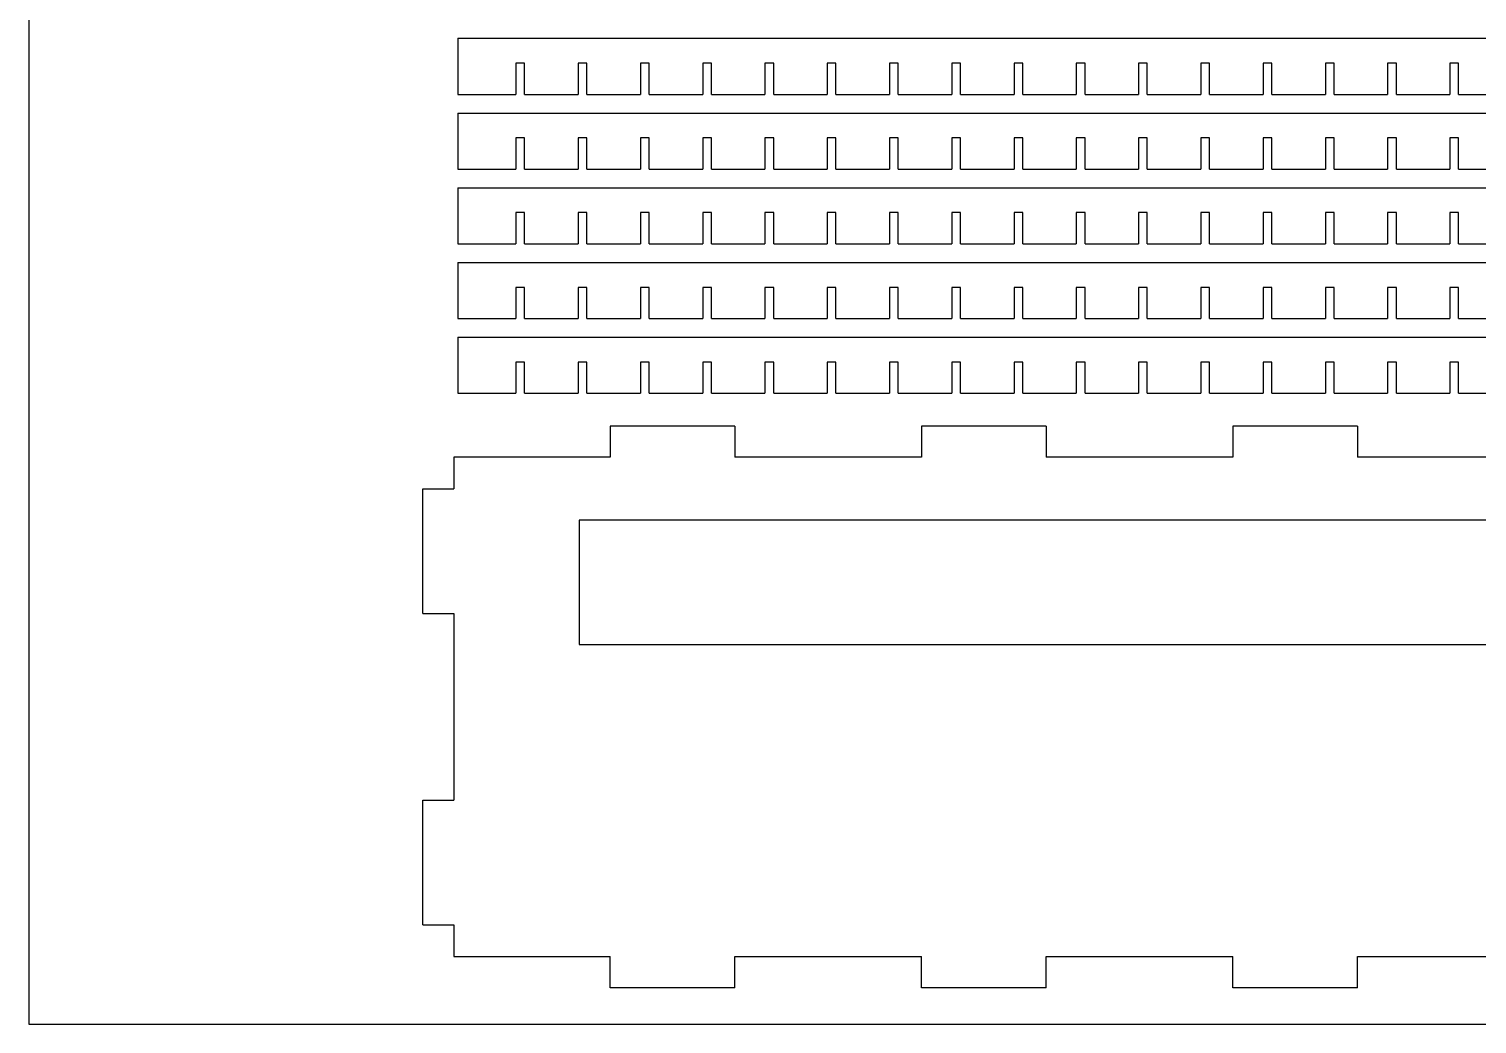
# Model space of a CAD drawing. Header units: millimetres. Extents: x 64 to 545, y 62 to 380.
# Drawn here: x 64.1 to 296.7, y 62.4 to 222.2 of the extents above; entities that cross this region are included whole.
import ezdxf

# ---------------------------------------------------------------- set-up
doc = ezdxf.new("R2010")
doc.units = ezdxf.units.MM
doc.layers.add('10', color=7, linetype='Continuous')

msp = doc.modelspace()

# ---------------------------------------------------------------- linework, layer by layer
at = {"color": 7, "linetype": 'Continuous', "lineweight": 25}
for p, q in [((133.044, 220.711), (453.044, 220.711)), ((133.044, 220.711), (133.044, 211.711)), ((142.344, 216.711), (142.344, 211.711)), ((143.744, 216.711), (142.344, 216.711)), ((143.744, 211.711), (143.744, 216.711)), ((153.744, 216.711), (152.344, 216.711)), ((152.344, 216.711), (152.344, 211.711)), ((153.744, 211.711), (153.744, 216.711)), ((163.744, 216.711), (162.344, 216.711)), ((162.344, 216.711), (162.344, 211.711)), ((163.744, 211.711), (163.744, 216.711)), ((173.744, 216.711), (172.344, 216.711)), ((172.344, 216.711), (172.344, 211.711)), ((173.744, 211.711), (173.744, 216.711)), ((183.744, 216.711), (182.344, 216.711)), ((182.344, 216.711), (182.344, 211.711)), ((183.744, 211.711), (183.744, 216.711)), ((193.744, 216.711), (192.344, 216.711)), ((192.344, 216.711), (192.344, 211.711)), ((193.744, 211.711), (193.744, 216.711)), ((203.744, 216.711), (202.344, 216.711)), ((202.344, 216.711), (202.344, 211.711)), ((203.744, 211.711), (203.744, 216.711)), ((213.744, 216.711), (212.344, 216.711)), ((212.344, 216.711), (212.344, 211.711)), ((213.744, 211.711), (213.744, 216.711)), ((223.744, 216.711), (222.344, 216.711)), ((222.344, 216.711), (222.344, 211.711)), ((223.744, 211.711), (223.744, 216.711)), ((233.744, 216.711), (232.344, 216.711)), ((232.344, 216.711), (232.344, 211.711)), ((233.744, 211.711), (233.744, 216.711)), ((243.744, 216.711), (242.344, 216.711)), ((242.344, 216.711), (242.344, 211.711)), ((243.744, 211.711), (243.744, 216.711)), ((253.744, 216.711), (252.344, 216.711)), ((252.344, 216.711), (252.344, 211.711)), ((253.744, 211.711), (253.744, 216.711)), ((263.744, 216.711), (262.344, 216.711)), ((262.344, 216.711), (262.344, 211.711)), ((263.744, 211.711), (263.744, 216.711)), ((273.744, 216.711), (272.344, 216.711)), ((272.344, 216.711), (272.344, 211.711)), ((273.744, 211.711), (273.744, 216.711)), ((283.744, 216.711), (282.344, 216.711)), ((282.344, 216.711), (282.344, 211.711)), ((283.744, 211.711), (283.744, 216.711)), ((293.744, 216.711), (292.344, 216.711)), ((292.344, 216.711), (292.344, 211.711)), ((293.744, 211.711), (293.744, 216.711)), ((133.044, 211.711), (142.344, 211.711)), ((143.744, 211.711), (152.344, 211.711)), ((153.744, 211.711), (162.344, 211.711)), ((163.744, 211.711), (172.344, 211.711)), ((173.744, 211.711), (182.344, 211.711)), ((183.744, 211.711), (192.344, 211.711)), ((193.744, 211.711), (202.344, 211.711)), ((203.744, 211.711), (212.344, 211.711)), ((213.744, 211.711), (222.344, 211.711)), ((223.744, 211.711), (232.344, 211.711)), ((233.744, 211.711), (242.344, 211.711)), ((243.744, 211.711), (252.344, 211.711)), ((253.744, 211.711), (262.344, 211.711)), ((263.744, 211.711), (272.344, 211.711)), ((273.744, 211.711), (282.344, 211.711)), ((283.744, 211.711), (292.344, 211.711)), ((293.744, 211.711), (302.344, 211.711)), ((133.044, 208.711), (453.044, 208.711)), ((133.044, 208.711), (133.044, 199.711)), ((143.744, 204.711), (142.344, 204.711)), ((142.344, 204.711), (142.344, 199.711)), ((143.744, 199.711), (143.744, 204.711)), ((153.744, 204.711), (152.344, 204.711)), ((152.344, 204.711), (152.344, 199.711)), ((153.744, 199.711), (153.744, 204.711)), ((163.744, 204.711), (162.344, 204.711)), ((162.344, 204.711), (162.344, 199.711)), ((163.744, 199.711), (163.744, 204.711)), ((173.744, 204.711), (172.344, 204.711)), ((172.344, 204.711), (172.344, 199.711)), ((173.744, 199.711), (173.744, 204.711)), ((183.744, 204.711), (182.344, 204.711)), ((182.344, 204.711), (182.344, 199.711)), ((183.744, 199.711), (183.744, 204.711)), ((193.744, 204.711), (192.344, 204.711)), ((192.344, 204.711), (192.344, 199.711)), ((193.744, 199.711), (193.744, 204.711)), ((203.744, 204.711), (202.344, 204.711)), ((202.344, 204.711), (202.344, 199.711)), ((203.744, 199.711), (203.744, 204.711)), ((213.744, 204.711), (212.344, 204.711)), ((212.344, 204.711), (212.344, 199.711)), ((213.744, 199.711), (213.744, 204.711)), ((223.744, 204.711), (222.344, 204.711)), ((222.344, 204.711), (222.344, 199.711)), ((223.744, 199.711), (223.744, 204.711)), ((233.744, 204.711), (232.344, 204.711)), ((232.344, 204.711), (232.344, 199.711)), ((233.744, 199.711), (233.744, 204.711)), ((243.744, 204.711), (242.344, 204.711)), ((242.344, 204.711), (242.344, 199.711)), ((243.744, 199.711), (243.744, 204.711)), ((253.744, 204.711), (252.344, 204.711)), ((252.344, 204.711), (252.344, 199.711)), ((253.744, 199.711), (253.744, 204.711)), ((263.744, 204.711), (262.344, 204.711)), ((262.344, 204.711), (262.344, 199.711)), ((263.744, 199.711), (263.744, 204.711)), ((273.744, 204.711), (272.344, 204.711)), ((272.344, 204.711), (272.344, 199.711)), ((273.744, 199.711), (273.744, 204.711)), ((283.744, 204.711), (282.344, 204.711)), ((282.344, 204.711), (282.344, 199.711)), ((283.744, 199.711), (283.744, 204.711)), ((293.744, 204.711), (292.344, 204.711)), ((292.344, 204.711), (292.344, 199.711)), ((293.744, 199.711), (293.744, 204.711)), ((133.044, 199.711), (142.344, 199.711)), ((143.744, 199.711), (152.344, 199.711)), ((153.744, 199.711), (162.344, 199.711)), ((163.744, 199.711), (172.344, 199.711)), ((173.744, 199.711), (182.344, 199.711)), ((183.744, 199.711), (192.344, 199.711)), ((193.744, 199.711), (202.344, 199.711)), ((203.744, 199.711), (212.344, 199.711)), ((213.744, 199.711), (222.344, 199.711)), ((223.744, 199.711), (232.344, 199.711)), ((233.744, 199.711), (242.344, 199.711)), ((243.744, 199.711), (252.344, 199.711)), ((253.744, 199.711), (262.344, 199.711)), ((263.744, 199.711), (272.344, 199.711)), ((273.744, 199.711), (282.344, 199.711)), ((283.744, 199.711), (292.344, 199.711)), ((293.744, 199.711), (302.344, 199.711)), ((133.044, 196.711), (133.044, 187.711)), ((133.044, 196.711), (453.044, 196.711)), ((143.744, 192.711), (142.344, 192.711)), ((142.344, 192.711), (142.344, 187.711)), ((143.744, 187.711), (143.744, 192.711)), ((152.344, 192.711), (152.344, 187.711)), ((153.744, 192.711), (152.344, 192.711)), ((153.744, 187.711), (153.744, 192.711)), ((163.744, 192.711), (162.344, 192.711)), ((162.344, 192.711), (162.344, 187.711)), ((163.744, 187.711), (163.744, 192.711)), ((173.744, 192.711), (172.344, 192.711)), ((172.344, 192.711), (172.344, 187.711)), ((173.744, 187.711), (173.744, 192.711)), ((183.744, 192.711), (182.344, 192.711)), ((182.344, 192.711), (182.344, 187.711)), ((183.744, 187.711), (183.744, 192.711)), ((192.344, 192.711), (192.344, 187.711)), ((193.744, 192.711), (192.344, 192.711)), ((193.744, 187.711), (193.744, 192.711)), ((203.744, 192.711), (202.344, 192.711)), ((202.344, 192.711), (202.344, 187.711)), ((203.744, 187.711), (203.744, 192.711)), ((213.744, 192.711), (212.344, 192.711)), ((212.344, 192.711), (212.344, 187.711)), ((213.744, 187.711), (213.744, 192.711)), ((223.744, 192.711), (222.344, 192.711)), ((222.344, 192.711), (222.344, 187.711)), ((223.744, 187.711), (223.744, 192.711)), ((233.744, 192.711), (232.344, 192.711)), ((232.344, 192.711), (232.344, 187.711)), ((233.744, 187.711), (233.744, 192.711)), ((243.744, 192.711), (242.344, 192.711)), ((242.344, 192.711), (242.344, 187.711)), ((243.744, 187.711), (243.744, 192.711)), ((253.744, 192.711), (252.344, 192.711)), ((252.344, 192.711), (252.344, 187.711)), ((253.744, 187.711), (253.744, 192.711)), ((263.744, 192.711), (262.344, 192.711)), ((262.344, 192.711), (262.344, 187.711)), ((263.744, 187.711), (263.744, 192.711)), ((272.344, 192.711), (272.344, 187.711)), ((273.744, 192.711), (272.344, 192.711)), ((273.744, 187.711), (273.744, 192.711)), ((283.744, 192.711), (282.344, 192.711)), ((282.344, 192.711), (282.344, 187.711)), ((283.744, 187.711), (283.744, 192.711)), ((292.344, 192.711), (292.344, 187.711)), ((293.744, 192.711), (292.344, 192.711)), ((293.744, 187.711), (293.744, 192.711)), ((133.044, 187.711), (142.344, 187.711)), ((143.744, 187.711), (152.344, 187.711)), ((153.744, 187.711), (162.344, 187.711)), ((163.744, 187.711), (172.344, 187.711)), ((173.744, 187.711), (182.344, 187.711)), ((183.744, 187.711), (192.344, 187.711)), ((193.744, 187.711), (202.344, 187.711)), ((203.744, 187.711), (212.344, 187.711)), ((213.744, 187.711), (222.344, 187.711)), ((223.744, 187.711), (232.344, 187.711)), ((233.744, 187.711), (242.344, 187.711)), ((243.744, 187.711), (252.344, 187.711)), ((253.744, 187.711), (262.344, 187.711)), ((263.744, 187.711), (272.344, 187.711)), ((273.744, 187.711), (282.344, 187.711)), ((283.744, 187.711), (292.344, 187.711)), ((293.744, 187.711), (302.344, 187.711)), ((133.044, 184.711), (133.044, 175.711)), ((133.044, 184.711), (453.044, 184.711)), ((143.744, 180.711), (142.344, 180.711)), ((142.344, 180.711), (142.344, 175.711)), ((143.744, 175.711), (143.744, 180.711)), ((152.344, 180.711), (152.344, 175.711)), ((153.744, 180.711), (152.344, 180.711)), ((153.744, 175.711), (153.744, 180.711)), ((163.744, 180.711), (162.344, 180.711)), ((162.344, 180.711), (162.344, 175.711)), ((163.744, 175.711), (163.744, 180.711)), ((173.744, 180.711), (172.344, 180.711)), ((172.344, 180.711), (172.344, 175.711)), ((173.744, 175.711), (173.744, 180.711)), ((183.744, 180.711), (182.344, 180.711)), ((182.344, 180.711), (182.344, 175.711)), ((183.744, 175.711), (183.744, 180.711)), ((193.744, 180.711), (192.344, 180.711)), ((192.344, 180.711), (192.344, 175.711)), ((193.744, 175.711), (193.744, 180.711)), ((203.744, 180.711), (202.344, 180.711)), ((202.344, 180.711), (202.344, 175.711)), ((203.744, 175.711), (203.744, 180.711)), ((213.744, 180.711), (212.344, 180.711)), ((212.344, 180.711), (212.344, 175.711)), ((213.744, 175.711), (213.744, 180.711)), ((223.744, 180.711), (222.344, 180.711)), ((222.344, 180.711), (222.344, 175.711)), ((223.744, 175.711), (223.744, 180.711)), ((233.744, 180.711), (232.344, 180.711)), ((232.344, 180.711), (232.344, 175.711)), ((233.744, 175.711), (233.744, 180.711)), ((243.744, 180.711), (242.344, 180.711)), ((242.344, 180.711), (242.344, 175.711)), ((243.744, 175.711), (243.744, 180.711)), ((253.744, 180.711), (252.344, 180.711)), ((252.344, 180.711), (252.344, 175.711)), ((253.744, 175.711), (253.744, 180.711)), ((263.744, 180.711), (262.344, 180.711)), ((262.344, 180.711), (262.344, 175.711)), ((263.744, 175.711), (263.744, 180.711)), ((273.744, 180.711), (272.344, 180.711)), ((272.344, 180.711), (272.344, 175.711)), ((273.744, 175.711), (273.744, 180.711)), ((283.744, 180.711), (282.344, 180.711)), ((282.344, 180.711), (282.344, 175.711)), ((283.744, 175.711), (283.744, 180.711)), ((293.744, 180.711), (292.344, 180.711)), ((292.344, 180.711), (292.344, 175.711)), ((293.744, 175.711), (293.744, 180.711)), ((133.044, 175.711), (142.344, 175.711)), ((143.744, 175.711), (152.344, 175.711)), ((153.744, 175.711), (162.344, 175.711)), ((163.744, 175.711), (172.344, 175.711)), ((173.744, 175.711), (182.344, 175.711)), ((183.744, 175.711), (192.344, 175.711)), ((193.744, 175.711), (202.344, 175.711)), ((203.744, 175.711), (212.344, 175.711)), ((213.744, 175.711), (222.344, 175.711)), ((223.744, 175.711), (232.344, 175.711)), ((233.744, 175.711), (242.344, 175.711)), ((243.744, 175.711), (252.344, 175.711)), ((253.744, 175.711), (262.344, 175.711)), ((263.744, 175.711), (272.344, 175.711)), ((273.744, 175.711), (282.344, 175.711)), ((283.744, 175.711), (292.344, 175.711)), ((293.744, 175.711), (302.344, 175.711)), ((133.044, 172.711), (453.044, 172.711)), ((133.044, 172.711), (133.044, 163.711)), ((143.744, 168.711), (142.344, 168.711)), ((142.344, 168.711), (142.344, 163.711)), ((143.744, 163.711), (143.744, 168.711)), ((153.744, 168.711), (152.344, 168.711)), ((152.344, 168.711), (152.344, 163.711)), ((153.744, 163.711), (153.744, 168.711)), ((163.744, 168.711), (162.344, 168.711)), ((162.344, 168.711), (162.344, 163.711)), ((163.744, 163.711), (163.744, 168.711)), ((172.344, 168.711), (172.344, 163.711)), ((173.744, 168.711), (172.344, 168.711)), ((173.744, 163.711), (173.744, 168.711)), ((183.744, 168.711), (182.344, 168.711)), ((182.344, 168.711), (182.344, 163.711)), ((183.744, 163.711), (183.744, 168.711)), ((193.744, 168.711), (192.344, 168.711)), ((192.344, 168.711), (192.344, 163.711)), ((193.744, 163.711), (193.744, 168.711)), ((203.744, 168.711), (202.344, 168.711)), ((202.344, 168.711), (202.344, 163.711)), ((203.744, 163.711), (203.744, 168.711)), ((212.344, 168.711), (212.344, 163.711)), ((213.744, 168.711), (212.344, 168.711)), ((213.744, 163.711), (213.744, 168.711)), ((223.744, 168.711), (222.344, 168.711)), ((222.344, 168.711), (222.344, 163.711)), ((223.744, 163.711), (223.744, 168.711)), ((233.744, 168.711), (232.344, 168.711)), ((232.344, 168.711), (232.344, 163.711)), ((233.744, 163.711), (233.744, 168.711)), ((243.744, 168.711), (242.344, 168.711)), ((242.344, 168.711), (242.344, 163.711)), ((243.744, 163.711), (243.744, 168.711)), ((252.344, 168.711), (252.344, 163.711)), ((253.744, 168.711), (252.344, 168.711)), ((253.744, 163.711), (253.744, 168.711)), ((263.744, 168.711), (262.344, 168.711)), ((262.344, 168.711), (262.344, 163.711)), ((263.744, 163.711), (263.744, 168.711)), ((273.744, 168.711), (272.344, 168.711)), ((272.344, 168.711), (272.344, 163.711)), ((273.744, 163.711), (273.744, 168.711)), ((283.744, 168.711), (282.344, 168.711)), ((282.344, 168.711), (282.344, 163.711)), ((283.744, 163.711), (283.744, 168.711)), ((292.344, 168.711), (292.344, 163.711)), ((293.744, 168.711), (292.344, 168.711)), ((293.744, 163.711), (293.744, 168.711)), ((133.044, 163.711), (142.344, 163.711)), ((143.744, 163.711), (152.344, 163.711)), ((153.744, 163.711), (162.344, 163.711)), ((163.744, 163.711), (172.344, 163.711)), ((173.744, 163.711), (182.344, 163.711)), ((183.744, 163.711), (192.344, 163.711)), ((193.744, 163.711), (202.344, 163.711)), ((203.744, 163.711), (212.344, 163.711)), ((213.744, 163.711), (222.344, 163.711)), ((223.744, 163.711), (232.344, 163.711)), ((233.744, 163.711), (242.344, 163.711)), ((243.744, 163.711), (252.344, 163.711)), ((253.744, 163.711), (262.344, 163.711)), ((263.744, 163.711), (272.344, 163.711)), ((273.744, 163.711), (282.344, 163.711)), ((283.744, 163.711), (292.344, 163.711)), ((293.744, 163.711), (302.344, 163.711)), ((157.484, 158.432), (157.484, 153.432)), ((177.484, 158.432), (157.484, 158.432)), ((177.484, 158.432), (177.484, 153.432)), ((227.484, 158.432), (207.484, 158.432)), ((207.484, 158.432), (207.484, 153.432)), ((227.484, 158.432), (227.484, 153.432)), ((277.484, 158.432), (257.484, 158.432)), ((257.484, 158.432), (257.484, 153.432)), ((277.484, 158.432), (277.484, 153.432)), ((132.384, 153.432), (132.384, 148.332)), ((157.484, 153.432), (132.384, 153.432)), ((207.484, 153.432), (177.484, 153.432)), ((257.484, 153.432), (227.484, 153.432)), ((307.484, 153.432), (277.484, 153.432)), ((127.384, 128.332), (127.384, 148.332)), ((127.384, 148.332), (132.384, 148.332)), ((432.484, 143.332), (152.484, 143.332)), ((152.484, 143.332), (152.484, 123.332)), ((127.384, 128.332), (132.384, 128.332)), ((132.384, 128.332), (132.384, 98.332)), ((152.484, 123.332), (432.484, 123.332)), ((127.384, 78.332), (127.384, 98.332)), ((127.384, 98.332), (132.384, 98.332)), ((127.384, 78.332), (132.384, 78.332)), ((132.384, 78.332), (132.384, 73.232)), ((132.384, 73.232), (157.484, 73.232)), ((157.484, 68.232), (157.484, 73.232)), ((177.484, 73.232), (207.484, 73.232)), ((177.484, 68.232), (177.484, 73.232)), ((207.484, 68.232), (207.484, 73.232)), ((227.484, 73.232), (257.484, 73.232)), ((227.484, 68.232), (227.484, 73.232)), ((257.484, 68.232), (257.484, 73.232)), ((277.484, 73.232), (307.484, 73.232)), ((277.484, 68.232), (277.484, 73.232)), ((177.484, 68.232), (157.484, 68.232)), ((227.484, 68.232), (207.484, 68.232)), ((277.484, 68.232), (257.484, 68.232))]:
    msp.add_line(p, q, dxfattribs=at)
at = {"layer": '10'}
for p, q in [((64.147, 362.399), (64.147, 62.399)), ((64.147, 62.399), (514.147, 62.399))]:
    msp.add_line(p, q, dxfattribs=at)

doc.saveas('drawing.dxf')
